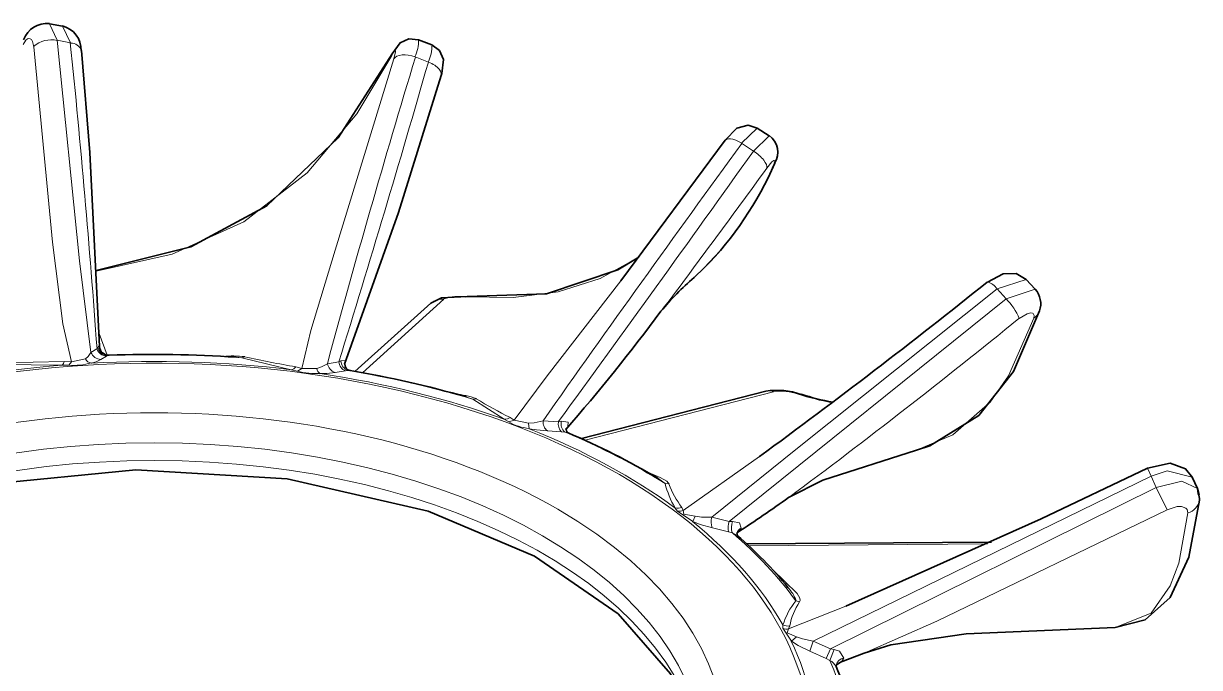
# Model space of a CAD drawing. Extents: x 145 to 857, y 42 to 790.
# Drawn here: x 705.377 to 708.643, y 468.352 to 470.141 of the extents above; entities that cross this region are included whole.
import ezdxf

# ---------------------------------------------------------------- set-up
doc = ezdxf.new("R2010")
doc.units = 0

msp = doc.modelspace()

# ---------------------------------------------------------------- linework, layer by layer
at = {"color": 7, "lineweight": 13, "ltscale": 0.001267}
msp.add_line((705.4491, 470.1398), (705.4711, 470.0941), dxfattribs=at)
at = {"color": 7, "lineweight": 35, "ltscale": 0.000931474}
msp.add_line((705.4491, 470.1398), (705.4858, 470.1332), dxfattribs=at)
at = {"color": 7, "lineweight": 13, "ltscale": 0.001281}
msp.add_line((705.5079, 470.087), (705.4858, 470.1332), dxfattribs=at)
at = {"color": 7, "lineweight": 13, "ltscale": 0.00093712}
msp.add_line((705.4711, 470.0941), (705.5079, 470.087), dxfattribs=at)
at = {"color": 7, "lineweight": 35, "ltscale": 0.000996179}
msp.add_line((706.4739, 470.0952), (706.5112, 470.0812), dxfattribs=at)
at = {"color": 7, "lineweight": 13, "ltscale": 0.000997118}
msp.add_line((706.4651, 470.0477), (706.5023, 470.0331), dxfattribs=at)
at = {"color": 7, "lineweight": 13, "ltscale": 0.001509}
msp.add_line((707.415, 469.8499), (707.3718, 469.8078), dxfattribs=at)
at = {"color": 7, "lineweight": 35, "ltscale": 0.000990481}
msp.add_line((707.415, 469.8499), (707.4484, 469.8286), dxfattribs=at)
at = {"color": 7, "lineweight": 35, "ltscale": 0.01216}
msp.add_line((707.3265, 469.8161), (707.0364, 469.4257), dxfattribs=at)
at = {"color": 7, "lineweight": 13, "ltscale": 0.001523}
msp.add_line((707.4048, 469.7861), (707.4483, 469.8287), dxfattribs=at)
at = {"color": 7, "lineweight": 13, "ltscale": 0.000986922}
msp.add_line((707.3718, 469.8078), (707.4048, 469.7861), dxfattribs=at)
at = {"color": 7, "lineweight": 35, "ltscale": 0.000973102}
msp.add_line((707.2679, 469.4616), (707.2396, 469.4349), dxfattribs=at)
at = {"color": 7, "lineweight": 13, "ltscale": 0.002108}
msp.add_line((708.1617, 469.4297), (708.0817, 469.4033), dxfattribs=at)
at = {"color": 7, "lineweight": 35, "ltscale": 0.000929586}
msp.add_line((708.1617, 469.4297), (708.1871, 469.4025), dxfattribs=at)
at = {"color": 7, "lineweight": 13, "ltscale": 0.000928097}
msp.add_line((708.0817, 469.4033), (708.1065, 469.3757), dxfattribs=at)
at = {"color": 7, "lineweight": 13, "ltscale": 0.002122}
msp.add_line((708.1065, 469.3757), (708.1871, 469.4025), dxfattribs=at)
at = {"color": 7, "lineweight": 35, "ltscale": 0.007102}
msp.add_line((706.509, 469.3634), (706.2973, 469.1739), dxfattribs=at)
at = {"color": 7, "lineweight": 13, "ltscale": 0.007629}
msp.add_line((706.545, 469.3747), (706.3184, 469.1703), dxfattribs=at)
at = {"color": 7, "lineweight": 13, "ltscale": 9.12088e-05}
msp.add_line((706.6062, 469.3811), (706.6097, 469.3822), dxfattribs=at)
at = {"color": 7, "lineweight": 13, "ltscale": 0.024678}
msp.add_line((707.337, 468.7575), (708.1065, 469.3757), dxfattribs=at)
at = {"color": 7, "lineweight": 13, "ltscale": 0.001595}
msp.add_line((705.5878, 469.2794), (705.6094, 469.2193), dxfattribs=at)
at = {"color": 7, "lineweight": 13, "ltscale": 0.000348719}
msp.add_line((705.5647, 469.2266), (705.5569, 469.215), dxfattribs=at)
at = {"color": 7, "lineweight": 13, "ltscale": 0.000482325}
msp.add_line((705.5811, 469.2367), (705.5647, 469.2266), dxfattribs=at)
at = {"color": 7, "lineweight": 13, "ltscale": 0.000114695}
msp.add_line((705.5836, 469.2405), (705.5811, 469.2367), dxfattribs=at)
at = {"color": 7, "lineweight": 13, "ltscale": 0.004265}
msp.add_line((705.3132, 469.1932), (705.4838, 469.1914), dxfattribs=at)
at = {"color": 7, "lineweight": 13, "ltscale": 0.004303}
msp.add_line((705.3184, 469.1975), (705.4904, 469.2014), dxfattribs=at)
at = {"color": 7, "lineweight": 13, "ltscale": 0.000477615}
msp.add_line((705.4838, 469.1914), (705.5029, 469.1913), dxfattribs=at)
at = {"color": 7, "lineweight": 13, "ltscale": 0.000500698}
msp.add_line((705.4904, 469.2014), (705.5104, 469.2008), dxfattribs=at)
at = {"color": 7, "lineweight": 13, "ltscale": 0.000303728}
msp.add_line((705.5029, 469.1913), (705.5104, 469.2008), dxfattribs=at)
at = {"color": 7, "lineweight": 13, "ltscale": 0.000986926}
msp.add_line((705.5104, 469.2008), (705.5491, 469.2086), dxfattribs=at)
at = {"color": 7, "lineweight": 13, "ltscale": 0.000251174}
msp.add_line((705.5491, 469.2086), (705.5569, 469.215), dxfattribs=at)
at = {"color": 7, "lineweight": 13, "ltscale": 0.000342899}
msp.add_line((705.5657, 469.197), (705.5789, 469.2008), dxfattribs=at)
at = {"color": 7, "lineweight": 13, "ltscale": 0.000374665}
msp.add_line((705.5923, 469.2073), (705.5789, 469.2008), dxfattribs=at)
at = {"color": 7, "lineweight": 13, "ltscale": 0.000447038}
msp.add_line((705.6078, 469.2162), (705.5923, 469.2073), dxfattribs=at)
at = {"color": 7, "lineweight": 13, "ltscale": 0.000112287}
msp.add_line((705.6118, 469.2184), (705.6078, 469.2162), dxfattribs=at)
at = {"color": 7, "lineweight": 13, "ltscale": 8.68009e-05}
msp.add_line((705.6152, 469.219), (705.6118, 469.2184), dxfattribs=at)
at = {"color": 7, "lineweight": 13, "ltscale": 0.000386642}
msp.add_line((705.9683, 469.2135), (705.9836, 469.2119), dxfattribs=at)
at = {"color": 7, "lineweight": 13, "ltscale": 0.00021719}
msp.add_line((705.9836, 469.2119), (705.9918, 469.2148), dxfattribs=at)
at = {"color": 7, "lineweight": 13, "ltscale": 0.003535}
msp.add_line((705.9836, 469.2119), (706.1211, 469.1788), dxfattribs=at)
at = {"color": 7, "lineweight": 13, "ltscale": 0.000483615}
msp.add_line((706.2216, 469.1954), (706.2045, 469.1864), dxfattribs=at)
at = {"color": 7, "lineweight": 13, "ltscale": 0.000790944}
msp.add_line((706.2527, 469.2007), (706.2216, 469.1954), dxfattribs=at)
at = {"color": 7, "lineweight": 13, "ltscale": 0.000157705}
msp.add_line((706.2583, 469.2037), (706.2527, 469.2007), dxfattribs=at)
at = {"color": 7, "lineweight": 13, "ltscale": 0.000433294}
msp.add_line((706.1211, 469.1788), (706.138, 469.175), dxfattribs=at)
at = {"color": 7, "lineweight": 13, "ltscale": 0.000424131}
msp.add_line((706.1337, 469.1868), (706.1501, 469.1825), dxfattribs=at)
at = {"color": 7, "lineweight": 13, "ltscale": 0.000356077}
msp.add_line((706.138, 469.175), (706.1501, 469.1825), dxfattribs=at)
at = {"color": 7, "lineweight": 13, "ltscale": 0.001042}
msp.add_line((706.1501, 469.1825), (706.1918, 469.1821), dxfattribs=at)
at = {"color": 7, "lineweight": 13, "ltscale": 0.000334631}
msp.add_line((706.1918, 469.1821), (706.2045, 469.1864), dxfattribs=at)
at = {"color": 7, "lineweight": 13, "ltscale": 0.000453443}
msp.add_line((706.2014, 469.1678), (706.2195, 469.1685), dxfattribs=at)
at = {"color": 7, "lineweight": 13, "ltscale": 0.000584067}
msp.add_line((706.2427, 469.1713), (706.2195, 469.1685), dxfattribs=at)
at = {"color": 7, "lineweight": 13, "ltscale": 0.000738882}
msp.add_line((706.2719, 469.1756), (706.2427, 469.1713), dxfattribs=at)
at = {"color": 7, "lineweight": 13, "ltscale": 0.000181701}
msp.add_line((706.2791, 469.1766), (706.2719, 469.1756), dxfattribs=at)
at = {"color": 7, "lineweight": 13, "ltscale": 0.000134494}
msp.add_line((706.2845, 469.1763), (706.2791, 469.1766), dxfattribs=at)
at = {"color": 7, "lineweight": 13, "ltscale": 0.000445392}
msp.add_line((706.6079, 469.1029), (706.6248, 469.0971), dxfattribs=at)
at = {"color": 7, "lineweight": 13, "ltscale": 0.0002547}
msp.add_line((706.6248, 469.0971), (706.6349, 469.0982), dxfattribs=at)
at = {"color": 7, "lineweight": 13, "ltscale": 0.002603}
msp.add_line((706.6248, 469.0971), (706.7125, 469.041), dxfattribs=at)
at = {"color": 7, "lineweight": 35, "ltscale": 0.01323}
msp.add_line((707.4392, 469.1187), (706.9266, 468.9873), dxfattribs=at)
at = {"color": 7, "lineweight": 13, "ltscale": 0.013516}
msp.add_line((707.4604, 469.1176), (706.937, 468.9826), dxfattribs=at)
at = {"color": 7, "lineweight": 13, "ltscale": 0.00020464}
msp.add_line((707.5292, 469.1108), (707.5374, 469.1105), dxfattribs=at)
at = {"color": 7, "lineweight": 13, "ltscale": 0.000359127}
msp.add_line((706.7125, 469.041), (706.7251, 469.0342), dxfattribs=at)
at = {"color": 7, "lineweight": 13, "ltscale": 0.000398378}
msp.add_line((706.7251, 469.0342), (706.7403, 469.039), dxfattribs=at)
at = {"color": 7, "lineweight": 13, "ltscale": 0.000323775}
msp.add_line((706.7294, 469.046), (706.7403, 469.039), dxfattribs=at)
at = {"color": 7, "lineweight": 13, "ltscale": 0.001014}
msp.add_line((706.7403, 469.039), (706.7799, 469.0303), dxfattribs=at)
at = {"color": 7, "lineweight": 13, "ltscale": 0.000401124}
msp.add_line((706.7799, 469.0303), (706.7959, 469.0316), dxfattribs=at)
at = {"color": 7, "lineweight": 13, "ltscale": 0.00038778}
msp.add_line((706.7814, 469.0149), (706.7799, 469.0303), dxfattribs=at)
at = {"color": 7, "lineweight": 13, "ltscale": 0.000623786}
msp.add_line((706.8204, 469.0365), (706.7959, 469.0316), dxfattribs=at)
at = {"color": 7, "lineweight": 13, "ltscale": 0.001056}
msp.add_line((706.8625, 469.0343), (706.8204, 469.0365), dxfattribs=at)
at = {"color": 7, "lineweight": 13, "ltscale": 0.000202597}
msp.add_line((706.8705, 469.0359), (706.8625, 469.0343), dxfattribs=at)
at = {"color": 7, "lineweight": 13, "ltscale": 0.000528556}
msp.add_line((706.7814, 469.0149), (706.8022, 469.0115), dxfattribs=at)
at = {"color": 7, "lineweight": 13, "ltscale": 0.000758155}
msp.add_line((706.8325, 469.0089), (706.8022, 469.0115), dxfattribs=at)
at = {"color": 7, "lineweight": 13, "ltscale": 0.000986377}
msp.add_line((706.8718, 469.0063), (706.8325, 469.0089), dxfattribs=at)
at = {"color": 7, "lineweight": 13, "ltscale": 0.000240262}
msp.add_line((706.8814, 469.0056), (706.8718, 469.0063), dxfattribs=at)
at = {"color": 7, "lineweight": 13, "ltscale": 0.00022617}
msp.add_line((706.8901, 469.0032), (706.8814, 469.0056), dxfattribs=at)
at = {"color": 7, "lineweight": 13, "ltscale": 0.006478}
msp.add_line((707.421, 468.9377), (707.2098, 468.7875), dxfattribs=at)
at = {"color": 7, "lineweight": 13, "ltscale": 0.000609419}
msp.add_line((708.4993, 468.9054), (708.5092, 468.8831), dxfattribs=at)
at = {"color": 7, "lineweight": 13, "ltscale": 0.000628123}
msp.add_line((707.1388, 468.8774), (707.1591, 468.8626), dxfattribs=at)
at = {"color": 7, "lineweight": 13, "ltscale": 0.000276028}
msp.add_line((707.1591, 468.8626), (707.1701, 468.8615), dxfattribs=at)
at = {"color": 7, "lineweight": 13, "ltscale": 0.02611}
msp.add_line((708.5092, 468.8831), (707.5707, 468.4249), dxfattribs=at)
at = {"color": 7, "lineweight": 13, "ltscale": 0.000859742}
msp.add_line((708.5092, 468.8831), (708.5228, 468.8516), dxfattribs=at)
at = {"color": 7, "lineweight": 35, "ltscale": 0.000859612}
msp.add_line((708.6235, 468.88), (708.6378, 468.8488), dxfattribs=at)
at = {"color": 7, "lineweight": 13, "ltscale": 0.025221}
msp.add_line((707.6188, 468.4037), (708.5228, 468.8516), dxfattribs=at)
at = {"color": 7, "lineweight": 13, "ltscale": 0.001723}
msp.add_line((708.5228, 468.8516), (708.5533, 468.7898), dxfattribs=at)
at = {"color": 7, "lineweight": 35, "ltscale": 0.000359748}
msp.add_line((708.6378, 468.8488), (708.64, 468.8345), dxfattribs=at)
at = {"color": 7, "lineweight": 35, "ltscale": 0.000455873}
msp.add_line((708.6378, 468.8488), (708.6429, 468.8312), dxfattribs=at)
at = {"color": 7, "lineweight": 13, "ltscale": 0.000279303}
msp.add_line((707.1865, 468.7948), (707.1934, 468.786), dxfattribs=at)
at = {"color": 7, "lineweight": 13, "ltscale": 0.00129}
msp.add_line((707.1934, 468.786), (707.2358, 468.7567), dxfattribs=at)
at = {"color": 7, "lineweight": 13, "ltscale": 0.00023558}
msp.add_line((707.2059, 468.7961), (707.2098, 468.7875), dxfattribs=at)
at = {"color": 7, "lineweight": 13, "ltscale": 0.000409664}
msp.add_line((707.2358, 468.7567), (707.2427, 468.7715), dxfattribs=at)
at = {"color": 7, "lineweight": 13, "ltscale": 0.000437959}
msp.add_line((707.2427, 468.7715), (707.2601, 468.7695), dxfattribs=at)
at = {"color": 7, "lineweight": 13, "ltscale": 0.000720376}
msp.add_line((707.2889, 468.7689), (707.2601, 468.7695), dxfattribs=at)
at = {"color": 7, "lineweight": 13, "ltscale": 0.001235}
msp.add_line((707.337, 468.7575), (707.2889, 468.7689), dxfattribs=at)
at = {"color": 7, "lineweight": 13, "ltscale": 0.000561351}
msp.add_line((707.2358, 468.7567), (707.257, 468.749), dxfattribs=at)
at = {"color": 7, "lineweight": 13, "ltscale": 0.000868012}
msp.add_line((707.2905, 468.7399), (707.257, 468.749), dxfattribs=at)
at = {"color": 7, "lineweight": 13, "ltscale": 0.001155}
msp.add_line((707.3353, 468.7287), (707.2905, 468.7399), dxfattribs=at)
at = {"color": 7, "lineweight": 13, "ltscale": 0.000233479}
msp.add_line((707.3463, 468.7574), (707.337, 468.7575), dxfattribs=at)
at = {"color": 7, "lineweight": 13, "ltscale": 0.00038136}
msp.add_line((707.3607, 468.7269), (707.3705, 468.7386), dxfattribs=at)
at = {"color": 7, "lineweight": 13, "ltscale": 0.000279052}
msp.add_line((707.3461, 468.7259), (707.3353, 468.7287), dxfattribs=at)
at = {"color": 7, "lineweight": 13, "ltscale": 0.000390304}
msp.add_line((707.3597, 468.7184), (707.3461, 468.7259), dxfattribs=at)
at = {"color": 7, "lineweight": 35, "ltscale": 0.000194418}
msp.add_line((707.3601, 468.718), (707.3588, 468.7256), dxfattribs=at)
at = {"color": 7, "lineweight": 35, "ltscale": 0.017009}
msp.add_line((708.0659, 468.6998), (707.3856, 468.6953), dxfattribs=at)
at = {"color": 7, "lineweight": 13, "ltscale": 0.016576}
msp.add_line((708.0548, 468.6946), (707.3918, 468.6895), dxfattribs=at)
at = {"color": 7, "lineweight": 13, "ltscale": 0.000273398}
msp.add_line((707.5224, 468.5367), (707.5328, 468.5335), dxfattribs=at)
at = {"color": 7, "lineweight": 13, "ltscale": 0.004277}
msp.add_line((707.6611, 468.522), (707.5022, 468.4586), dxfattribs=at)
at = {"color": 7, "lineweight": 13, "ltscale": 0.000239738}
msp.add_line((707.4861, 468.4698), (707.4865, 468.4603), dxfattribs=at)
at = {"color": 7, "lineweight": 13, "ltscale": 0.001073}
msp.add_line((707.4865, 468.4603), (707.5099, 468.4243), dxfattribs=at)
at = {"color": 7, "lineweight": 13, "ltscale": 0.000231496}
msp.add_line((707.5056, 468.4672), (707.5022, 468.4586), dxfattribs=at)
at = {"color": 7, "lineweight": 13, "ltscale": 0.000479879}
msp.add_line((707.5099, 468.4243), (707.5242, 468.437), dxfattribs=at)
at = {"color": 7, "lineweight": 13, "ltscale": 0.000553808}
msp.add_line((707.5099, 468.4243), (707.5287, 468.4125), dxfattribs=at)
at = {"color": 7, "lineweight": 13, "ltscale": 0.00043934}
msp.add_line((707.5242, 468.437), (707.5409, 468.4314), dxfattribs=at)
at = {"color": 7, "lineweight": 13, "ltscale": 0.000910055}
msp.add_line((707.5615, 468.3967), (707.5287, 468.4125), dxfattribs=at)
at = {"color": 7, "lineweight": 13, "ltscale": 0.000762482}
msp.add_line((707.5707, 468.4249), (707.5409, 468.4314), dxfattribs=at)
at = {"color": 7, "lineweight": 13, "ltscale": 0.000740929}
msp.add_line((707.5615, 468.3967), (707.5707, 468.4249), dxfattribs=at)
at = {"color": 7, "lineweight": 13, "ltscale": 0.001315}
msp.add_line((707.6188, 468.4037), (707.5707, 468.4249), dxfattribs=at)
at = {"color": 7, "lineweight": 13, "ltscale": 0.001232}
msp.add_line((707.6063, 468.3763), (707.5615, 468.3967), dxfattribs=at)
at = {"color": 7, "lineweight": 13, "ltscale": 0.000751763}
msp.add_line((707.6063, 468.3763), (707.6188, 468.4037), dxfattribs=at)
at = {"color": 7, "lineweight": 13, "ltscale": 0.000296272}
msp.add_line((707.6171, 468.3713), (707.6063, 468.3763), dxfattribs=at)
at = {"color": 7, "lineweight": 13, "ltscale": 0.000810266}
msp.add_line((707.6171, 468.3713), (707.6285, 468.4017), dxfattribs=at)
at = {"color": 7, "lineweight": 13, "ltscale": 0.000246291}
msp.add_line((707.6285, 468.4017), (707.6188, 468.4037), dxfattribs=at)
at = {"color": 7, "lineweight": 35, "ltscale": 0.001762}
msp.add_line((707.712, 468.3916), (707.6463, 468.3661), dxfattribs=at)
at = {"color": 7, "lineweight": 13, "ltscale": 0.000300075}
msp.add_line((707.649, 468.3676), (707.6556, 468.3776), dxfattribs=at)
at = {"color": 7, "lineweight": 35, "ltscale": 0.000112814}
msp.add_line((707.6342, 468.3579), (707.6347, 468.3534), dxfattribs=at)
at = {"color": 7, "lineweight": 35, "ltscale": 0.000267887}
msp.add_line((707.6374, 468.3601), (707.6463, 468.3661), dxfattribs=at)
at = {"color": 7, "lineweight": 13, "ltscale": 0.000161808}
msp.add_line((707.643, 468.3652), (707.649, 468.3676), dxfattribs=at)
at = {"color": 7, "lineweight": 13}
for points in [[(705.3763, 470.0822), (705.3842, 470.0941), (705.3884, 470.0975), (705.3925, 470.099), (705.3962, 470.0983), (705.3995, 470.0958), (705.4025, 470.0909), (705.4059, 470.0759)], [(705.4059, 470.0759), (705.4578, 469.5328), (705.4865, 469.306), (705.5104, 469.2008)], [(705.4711, 470.0941), (705.533, 469.4816), (705.5647, 469.2266)], [(705.5787, 469.4528), (705.7903, 469.4993), (705.9893, 469.5898), (706.1651, 469.726), (706.3029, 469.8897), (706.3999, 470.0521)], [(706.4056, 470.0422), (706.2426, 469.5104), (706.1749, 469.2879), (706.1501, 469.1825)], [(706.3999, 470.0521), (706.4059, 470.0626), (706.4081, 470.0654), (706.4089, 470.066), (706.41, 470.066), (706.4104, 470.0646), (706.4103, 470.0616), (706.4056, 470.0422)], [(707.4417, 469.7384), (707.4561, 469.7558), (707.4611, 469.7596), (707.4624, 469.7599), (707.4636, 469.7591), (707.4634, 469.7555), (707.46, 469.746)], [(706.6062, 469.3811), (706.7369, 469.379), (706.8618, 469.3953), (706.9792, 469.4324), (707.0862, 469.4916)], [(707.0364, 469.4257), (706.8319, 469.1614), (706.7403, 469.039)], [(708.0817, 469.4033), (707.5222, 468.9567), (707.2889, 468.7689)], [(708.183, 469.3223), (708.1134, 469.1617), (708.0618, 469.0882), (707.9579, 468.9981), (707.8576, 468.955)], [(708.1424, 469.3207), (708.1647, 469.3343), (708.1743, 469.3366), (708.1797, 469.3359), (708.1817, 469.3346), (708.1836, 469.3316), (708.184, 469.3289), (708.183, 469.3223)], [(706.2685, 469.1921), (706.2704, 469.2048), (706.2583, 469.2037)], [(706.8887, 469.0215), (706.8896, 469.033), (706.8705, 469.0359)], [(707.1068, 468.8961), (707.1454, 468.8793), (707.1637, 468.8688), (707.168, 468.8649), (707.1701, 468.8615)], [(708.6235, 468.88), (708.5537, 468.8979), (708.5092, 468.8831)], [(708.5228, 468.8516), (708.5947, 468.8691), (708.6378, 468.8488)], [(708.5533, 468.7898), (708.581, 468.7983), (708.5937, 468.7984), (708.6051, 468.7945), (708.6089, 468.7908), (708.6113, 468.7813)], [(707.2098, 468.7875), (707.2112, 468.7773), (707.2427, 468.7715)], [(707.712, 468.3916), (707.9143, 468.4804), (708.5533, 468.7898)], [(708.6113, 468.7813), (708.5856, 468.6417), (708.5623, 468.5783), (708.5088, 468.5023), (708.4092, 468.463)], [(707.3705, 468.7386), (707.3658, 468.7533), (707.3463, 468.7574)], [(707.4573, 468.6239), (707.526, 468.5572), (707.5336, 468.544), (707.5345, 468.5376), (707.5328, 468.5335)], [(707.5022, 468.4586), (707.4979, 468.4478), (707.5242, 468.437)], [(707.6556, 468.3776), (707.644, 468.3965), (707.6285, 468.4017)]]:
    msp.add_lwpolyline(points, dxfattribs=at)
at = {"color": 7, "lineweight": 35}
for points in [[(706.4016, 470.0567), (706.4231, 470.0865), (706.4477, 470.0978), (706.4739, 470.0952)], [(706.5112, 470.0812), (706.5326, 470.0657), (706.5435, 470.0408), (706.5388, 470.0016), (706.5371, 469.9957)], [(705.5881, 469.243), (705.5612, 469.7824), (705.5381, 470.0651)], [(705.5787, 469.4543), (705.8423, 469.5197), (706.0535, 469.6343), (706.2514, 469.8229), (706.4016, 470.0567)], [(706.2693, 469.1939), (706.419, 469.6157), (706.5371, 469.9957)], [(707.3265, 469.8161), (707.3588, 469.8494), (707.3895, 469.8578), (707.415, 469.8499)], [(706.6097, 469.3822), (706.8298, 469.39), (707.028, 469.4561), (707.0864, 469.4918)], [(708.0546, 469.4216), (708.0981, 469.4451), (708.1342, 469.446), (708.1617, 469.4297)], [(706.6097, 469.3822), (706.538, 469.3782), (706.509, 469.3634)], [(708.1991, 469.342), (708.1268, 469.1735), (708.0304, 469.0513), (707.8941, 468.9669), (707.8576, 468.955)], [(707.8576, 468.955), (707.5971, 468.8721), (707.502, 468.8235)], [(704.6495, 468.6412), (704.9371, 468.7715), (705.2728, 468.8596), (705.6894, 468.9007), (706.1099, 468.8754), (706.5016, 468.7857), (706.7967, 468.6604), (707.0286, 468.5007), (707.1744, 468.334), (707.2529, 468.1536), (707.2646, 468.0705)], [(707.6611, 468.522), (708.2034, 468.7642), (708.4993, 468.9054)], [(708.4993, 468.9054), (708.5618, 468.919), (708.6046, 468.9037), (708.624, 468.8789)], [(708.6431, 468.816), (708.6141, 468.6581), (708.5615, 468.5459), (708.4929, 468.4843), (708.4092, 468.463)], [(708.4092, 468.463), (707.9956, 468.4449), (707.7862, 468.4146), (707.712, 468.3916)]]:
    msp.add_lwpolyline(points, dxfattribs=at)
for centre, radius, start, end in [((705.4416, 470.0728), 0.0677, 83.6159, 160.5187), ((705.4693, 470.0677), 0.0681, 357.8595, 75.8872), ((707.4158, 469.7829), 0.0565, 327.3748, 54.6516), ((706.5776, 470.1363), 0.9656, 315.6555, 336.5626), ((707.724, 468.8662), 0.7467, 130.4214, 140.5209), ((696.3708, 484.0198), 18.6974, 306.22899, 308.67212), ((708.1417, 469.3621), 0.0608, 340.662, 41.6051), ((702.9911, 472.4166), 5.1706, 318.827, 323.5002), ((705.614, 469.2451), 0.0261, 184.6253, 273.4504), ((705.7402, 465.873), 3.3483, 86.0953, 92.1394), ((706.2881, 469.1943), 0.0185, 176.9174, 258.6441), ((705.8023, 466.2994), 2.917, 73.9682, 80.4853), ((707.47, 468.9164), 0.2051, 70.8665, 98.668), ((707.7771, 469.8628), 0.7895, 252.325, 258.8725), ((706.8974, 469.0136), 0.0128, 168.1319, 235.083), ((706.1052, 467.1415), 2.0203, 59.2285, 67.1383), ((708.607, 468.8194), 0.0363, 354.5752, 24.5652), ((705.4322, 471.6959), 3.5404, 303.0053, 305.7765), ((706.5828, 467.8191), 1.1884, 39.445, 49.1756), ((706.9492, 468.0671), 0.7429, 14.5745, 22.7336)]:
    msp.add_arc(centre, radius, start, end, dxfattribs=at)
at = {"color": 7, "lineweight": 13}
for centre, radius, start, end in [((705.4552, 470.0208), 0.0746, 77.7828, 131.777), ((677.2216, 467.1886), 28.4338, 4.13067, 5.85047), ((705.5087, 470.0541), 0.0321, 20.4326, 91.3678), ((706.368, 470.0941), 0.1067, 334.4774, 0.6021), ((706.4037, 470.0801), 0.1082, 334.4881, 0.5661), ((734.667, 461.4793), 29.4738, 163.09999, 164.82313), ((668.1115, 481.051), 39.94, 342.74021, 343.98677), ((748.8048, 439.536), 51.3127, 143.84734, 144.90607), ((646.6361, 512.9922), 74.5624, 323.875136, 324.587385), ((706.589, 470.1251), 0.9495, 315.6583, 336.4781), ((685.6085, 485.5593), 26.9626, 323.02127, 324.07189), ((708.0441, 469.3807), 0.0431, 31.0612, 75.5801), ((706.5395, 469.3288), 0.0462, 83.1084, 131.4241), ((706.5852, 469.2571), 0.1251, 80.3895, 108.8652), ((707.9956, 469.2617), 0.1587, 21.8907, 45.7851), ((696.4426, 483.6919), 18.5309, 306.64277, 309.1495), ((708.1657, 469.353), 0.0352, 299.2597, 341.7353), ((705.5933, 469.2381), 0.0308, 201.9637, 268.2256), ((705.6102, 469.2468), 0.0307, 199.046, 265.6045), ((705.6133, 469.2492), 0.0309, 196.2095, 267.0939), ((705.5867, 469.2418), 0.00254, 43.885, 201.1002), ((705.4734, 469.2051), 0.0173, 307.4498, 347.7729), ((705.5174, 469.3594), 0.1687, 265.0748, 286.5643), ((705.5706, 469.2211), 0.0247, 210.1914, 258.6398), ((705.96, 468.9422), 0.2748, 83.3415, 95.8936), ((706.5635, 471.7334), 2.5826, 257.212, 260.4204), ((706.2516, 469.2), 0.0302, 188.6124, 252.78), ((706.2828, 469.2032), 0.0299, 184.7615, 248.4875), ((706.2892, 469.2054), 0.0307, 183.0656, 250.7485), ((706.1168, 469.1989), 0.0207, 281.9823, 324.1867), ((706.186, 469.3381), 0.1702, 253.608, 275.1473), ((706.2134, 469.1858), 0.0218, 189.6054, 236.0222), ((706.5621, 468.9032), 0.2085, 69.5378, 86.0392), ((707.131, 469.8881), 0.9329, 237.872, 244.5074), ((707.448, 469.0833), 0.0365, 70.0398, 103.9295), ((707.4778, 468.9585), 0.1605, 71.3731, 96.2289), ((707.7719, 469.8678), 0.7949, 252.2206, 259.2137), ((706.7137, 469.0679), 0.0269, 267.3624, 305.8737), ((706.7917, 469.1448), 0.1294, 238.9403, 265.421), ((706.852, 469.0333), 0.0315, 174.1679, 231.2673), ((706.8952, 469.0287), 0.0328, 170.3744, 223.8911), ((706.9034, 469.0299), 0.0332, 169.6171, 227.8751), ((707.4647, 468.9484), 0.3175, 195.6742, 208.9), ((707.3932, 468.9425), 0.2375, 199.9516, 218.0172), ((708.6019, 468.8224), 0.0419, 282.8715, 351.1405), ((707.1942, 468.8254), 0.0315, 255.914, 291.8833), ((707.1985, 468.8192), 0.0336, 261.2602, 289.6529), ((707.3301, 468.7557), 0.043, 162.2833, 201.735), ((707.3877, 468.739), 0.0537, 159.9725, 191.1356), ((707.3922, 468.7403), 0.0486, 159.5659, 197.3858), ((707.3782, 468.7197), 0.0204, 112.2253, 164.1055), ((707.4349, 468.5082), 0.0925, 18.0668, 45.0953), ((707.6976, 468.3997), 0.2226, 141.9881, 161.6662), ((707.6641, 468.4417), 0.1603, 145.042, 170.8703), ((707.5001, 468.499), 0.0323, 244.4757, 279.9165), ((707.4976, 468.4891), 0.0309, 248.9255, 278.5447), ((707.6585, 468.3526), 0.025, 96.7386, 167.7187), ((707.595, 468.3308), 0.046, 30.6325, 61.4194), ((707.658, 468.3409), 0.0282, 108.3615, 139.6648)]:
    msp.add_arc(centre, radius, start, end, dxfattribs=at)
for centre, major_axis, ratio, start_param, end_param in [((706.4521, 470.0246), (0.0479, -0.0145), 0.521664, 1.454983, 3.011847), ((706.4893, 470.0103), (0.0479, -0.0146), 0.515895, 6.153959, 7.738365), ((707.3668, 469.7865), (0.0403, -0.0295), 0.40832, 1.742643, 3.299507), ((707.4, 469.765), (0.0403, -0.0295), 0.402201, 0.157444, 1.74185), ((705.7402, 468.1441), (-1.8234, 0), 0.57735, 5.846853, 12.130038), ((705.7402, 468.105), (1.9327, 0), 0.57735, 1.44451, 1.637311), ((705.7402, 468.1418), (-1.836, 0), 0.57735, 4.852497, 5.156665), ((705.7402, 468.1418), (-1.836, 0), 0.57735, 4.503431, 4.807599), ((705.7402, 468.1418), (-1.836, 0), 0.57735, 4.154365, 4.458533), ((705.7402, 468.105), (1.9327, 0), 0.57735, 1.095444, 1.288245), ((705.7402, 468.1441), (-1.585, 0), 0.57735, 5.497787, 11.780972), ((705.7402, 468.1418), (-1.836, 0), 0.57735, 3.805299, 4.109467), ((705.7402, 468.105), (1.9327, 0), 0.57735, 0.746378, 0.939179), ((705.7402, 468.0951), (-1.525, 0), 0.57735, 3.141593, 6.283184), ((705.7402, 468.0461), (-1.525, 0), 0.57735, 3.170027, 6.253241), ((705.7402, 468.1418), (-1.836, 0), 0.57735, 3.456234, 3.760401), ((705.7402, 468.105), (1.9327, 0), 0.57735, 0.397312, 0.590114), ((705.7402, 468.1418), (-1.836, 0), 0.57735, 3.107168, 3.411336), ((705.7402, 468.105), (1.9327, 0), 0.57735, 0.048247, 0.241048)]:
    msp.add_ellipse(centre, major_axis=major_axis, ratio=ratio, start_param=start_param, end_param=end_param, dxfattribs=at)

doc.saveas('drawing.dxf')
